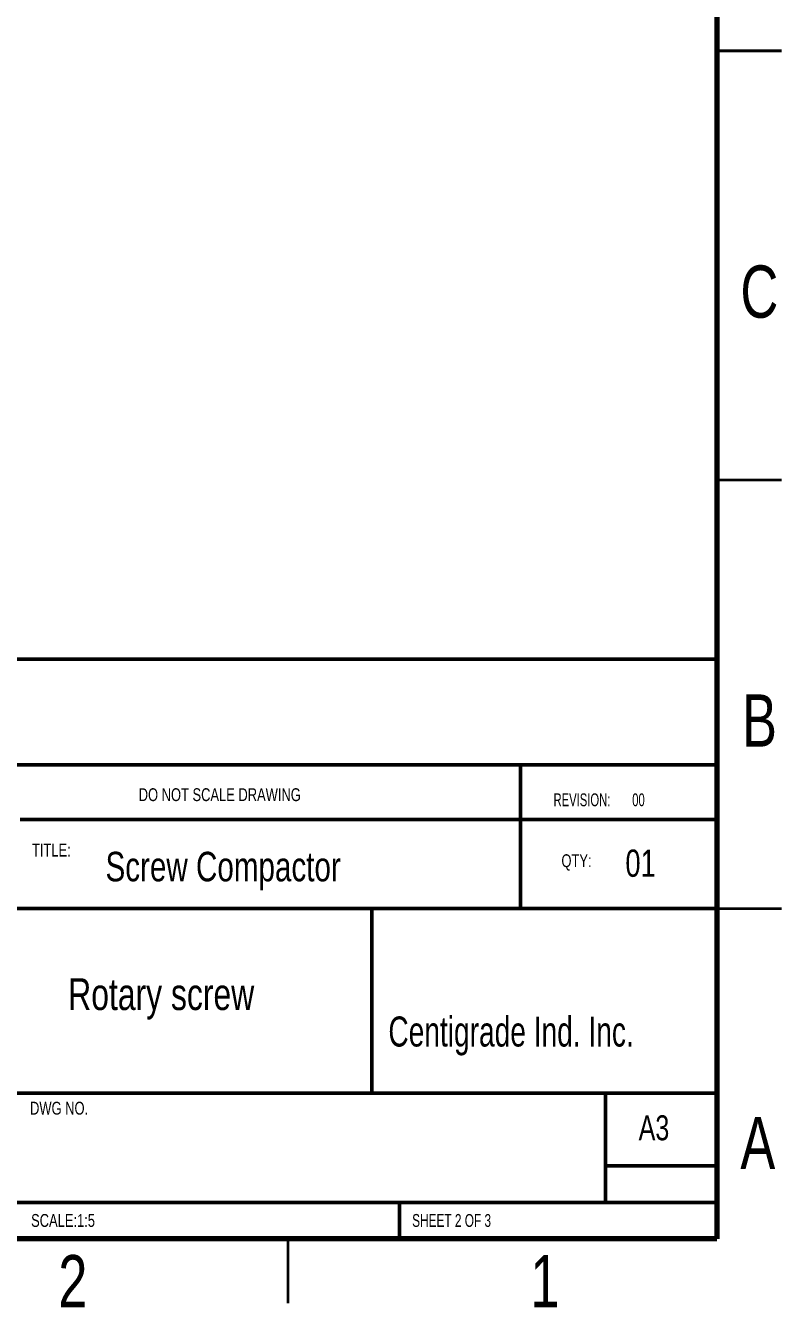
# Model space of a CAD drawing. Header units: millimetres. Extents: x 12 to 2088, y 10 to 1476.
# Drawn here: x 1647 to 2088, y 10 to 757 of the extents above; entities that cross this region are included whole.
import ezdxf

# ---------------------------------------------------------------- set-up
doc = ezdxf.new("R2010")
doc.units = ezdxf.units.MM
doc.header["$LTSCALE"] = 5
doc.layers.add('SHEET', color=179, linetype='Continuous')
doc.styles.add('SLDTEXTSTYLE0', font='TXT', dxfattribs={"width": 0.75})
doc.styles.add('SLDTEXTSTYLE2', font='TXT', dxfattribs={"width": 0.652778})
doc.styles.add('SLDTEXTSTYLE3', font='TXT', dxfattribs={"width": 0.6875})
doc.styles.add('SLDTEXTSTYLE4', font='TXT', dxfattribs={"width": 0.7})

msp = doc.modelspace()

# ---------------------------------------------------------------- linework, layer by layer
at = {"color": 7, "linetype": 'Continuous', "lineweight": 70}
for p, q in [((2050, 1435), (2050, 50)), ((2050, 50), (50, 50))]:
    msp.add_line(p, q, dxfattribs=at)
at = {"color": 7, "linetype": 'Continuous', "lineweight": 35}
for p, q in [((2087.5, 742.5), (2050, 742.5)), ((2050, 742.5), (2087.5, 742.5)), ((2050, 492.5), (2087.5, 492.5)), ((2050, 242.5), (2087.5, 242.5)), ((1800, 50), (1800, 12.5))]:
    msp.add_line(p, q, dxfattribs=at)
at = {"color": 7, "linetype": 'Continuous', "lineweight": 50}
for p, q in [((1371, 387.985), (2050, 387.985)), ((1371, 326.25), (2050, 326.25)), ((1935.45, 242.5), (1935.45, 326.25)), ((2050, 294.375), (1644, 294.375)), ((2050, 242.5), (1371, 242.5)), ((1848.93, 135), (1848.93, 242.5)), ((1423, 135), (2050, 135)), ((1985, 71.25), (1985, 135)), ((2050, 92.5), (1985, 92.5)), ((1371, 71.25), (2050, 71.25)), ((1865, 50), (1865, 71.25))]:
    msp.add_line(p, q, dxfattribs=at)

# ---------------------------------------------------------------- texts
at = {"color": 7, "linetype": 'Continuous', "lineweight": 0}
for s, insert, char_height, attachment_point, style in [('C', (2074.683, 617.378), 30.48, 2, 'SLDTEXTSTYLE0'), ('B', (2074.767, 367.378), 30.48, 2, 'SLDTEXTSTYLE0'), ('DO NOT SCALE DRAWING', (1713.073, 312.665), 7.5, 1, 'SLDTEXTSTYLE0'), ('REVISION:       00', (1954.774, 309.674), 7.5, 1, 'SLDTEXTSTYLE2'), ('TITLE:', (1650.888, 280.356), 7.5, 1, 'SLDTEXTSTYLE0'), ('QTY:', (1959.379, 274.181), 7.5, 1, 'SLDTEXTSTYLE0'), ('Centigrade Ind. Inc.', (1858.538, 179.617), 17.5, 1, 'SLDTEXTSTYLE4'), ('DWG NO.', (1649.765, 129.93), 7.5, 1, 'SLDTEXTSTYLE0'), ('A3', (2004.356, 122.032), 14.5521, 1, 'SLDTEXTSTYLE0'), ('A', (2073.783, 121.128), 30.48, 2, 'SLDTEXTSTYLE0'), ('SCALE:1:5', (1650.37, 64.5), 7.5, 1, 'SLDTEXTSTYLE0'), ('SHEET 2 OF 3', (1872.391, 64.5), 7.5, 1, 'SLDTEXTSTYLE3'), ('2', (1674.693, 40.568), 30.48, 2, 'SLDTEXTSTYLE0'), ('1', (1949.693, 40.568), 30.48, 2, 'SLDTEXTSTYLE0')]:
    msp.add_mtext(s, dxfattribs=dict(at, insert=insert, char_height=char_height, attachment_point=attachment_point, style=style))
at = {"layer": 'SHEET', "attachment_point": 1, "style": 'SLDTEXTSTYLE0'}
for s, insert, char_height in [('01', (1996.634, 276.923), 15.875), ('Screw Compactor', (1693.727, 275.608), 17.19792), ('Rotary screw', (1671.99, 201.902), 18.52083)]:
    msp.add_mtext(s, dxfattribs=dict(at, insert=insert, char_height=char_height))

doc.saveas('drawing.dxf')
